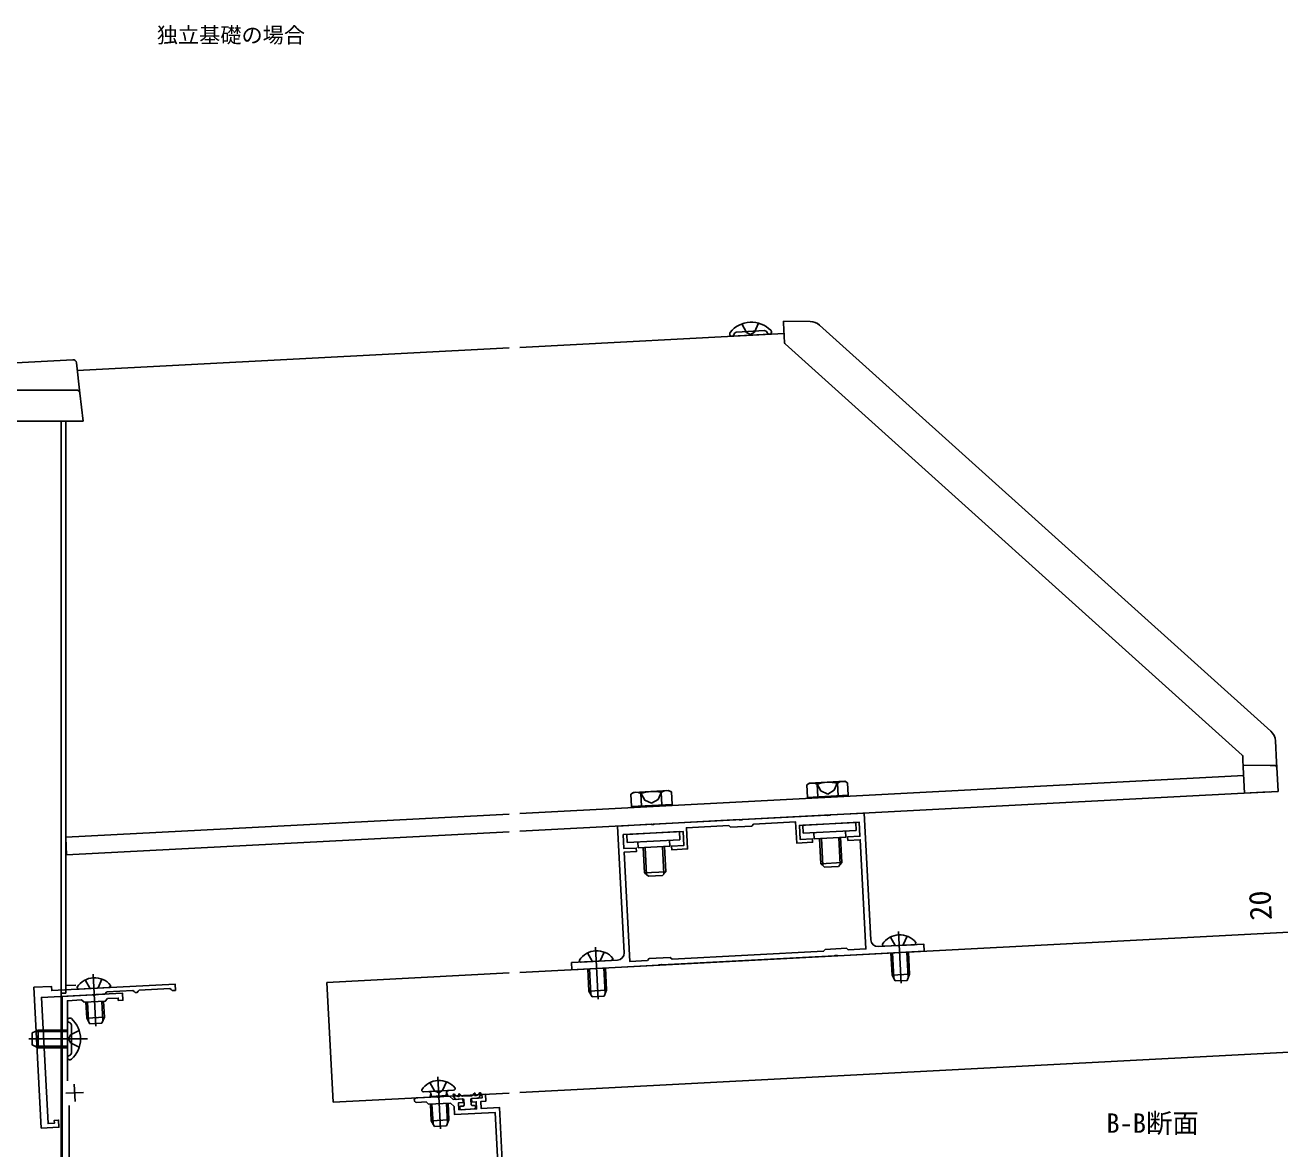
# Model space of a CAD drawing. Units: millimetres, scale not verified. Extents: x -8750 to 8750, y -12999 to 12940.
# Drawn here: x -2896 to 4216, y -6584 to -211 of the extents above; entities that cross this region are included whole.
import ezdxf
from ezdxf.enums import TextEntityAlignment as Align

# ---------------------------------------------------------------- set-up
doc = ezdxf.new("R2010")
doc.units = ezdxf.units.MM
doc.header["$LTSCALE"] = 70
for name, color, linetype in [('0-2_USER1', 3, 'Continuous'), ('0-3_YKK_11', 7, 'Continuous'), ('0-5_YKK_12', 2, 'Continuous'), ('0-6_YKK_13', 4, 'Continuous'), ('0-8_YKK_D', 6, 'Continuous')]:
    doc.layers.add(name, color=color, linetype=linetype)
doc.styles.add('ＭＳ ゴシック', font='')
doc.styles.get('ＭＳ ゴシック').set_extended_font_data('MS Gothic')

msp = doc.modelspace()

# ---------------------------------------------------------------- linework, layer by layer
at = {"layer": '0-3_YKK_11'}
for p, q in [((-2617.53, -6216.37), (-2612.29, -6316.23)), ((-2664.84, -6268.92), (-2564.98, -6263.69))]:
    msp.add_line(p, q, dxfattribs=at)
for points in [[(498.95, -5472.25), (461.27, -4753.23), (651.84, -4743.25), (655.63, -4745.45), (666.61, -4744.88), (670.15, -4742.29), (1151.16, -4717.08), (1154.94, -4719.28), (1165.93, -4718.71), (1169.46, -4716.12), (1650.47, -4690.91), (1654.26, -4693.12), (1665.24, -4692.54), (1668.78, -4689.95), (1859.35, -4679.96), (1897.03, -5398.98)], [(1939.07, -5436.83), (2198.71, -5423.22), (2200.81, -5463.17), (1710.65, -5488.86), (1706.86, -5486.65), (1695.88, -5487.23), (1692.34, -5489.81)], [(1692.34, -5489.81), (712.02, -5541.19), (708.23, -5538.99), (697.25, -5539.56), (693.71, -5542.15), (203.55, -5567.84), (201.45, -5527.89), (461.1, -5514.29)], [(-2685.99, -6820.78), (-2685.99, -5719.27), (-2513.04, -5710.21), (-2509.25, -5712.41), (-2498.27, -5711.84), (-2494.74, -5709.25), (-2344.11, -5701.36), (-2342.01, -5741.3), (-2367.98, -5742.66), (-2368.71, -5728.68), (-2428.63, -5731.82), (-2441.88, -5746.53), (-2561.71, -5752.82), (-2576.43, -5739.57), (-2655.99, -5743.74), (-2655.99, -6199.15)], [(-2020.08, -6759.85), (-216.74, -6665.34), (-231.81, -6377.73), (-461.5, -6389.77), (-463.87, -6344.6), (-485.69, -6324.95), (-608.76, -6331.4), (-623.47, -6318.15), (-676.4, -6320.92)], [(-677.76, -6294.96), (-560.08, -6288.79), (-556.3, -6291), (-545.31, -6290.42), (-541.78, -6287.83), (-491.01, -6285.17), (-469.99, -6304.1), (-415.07, -6301.22), (-414.02, -6321.19), (-438.99, -6322.5), (-436.89, -6362.45), (-337.03, -6357.21), (-339.13, -6317.27), (-364.09, -6318.58), (-365.14, -6298.6), (-306.22, -6295.52), (-307.27, -6275.54), (-287.29, -6274.5), (-285.2, -6314.44), (-313.16, -6315.91), (-311.07, -6355.85), (-207.21, -6350.41), (-189.42, -6689.94)], [(-2645.99, -6337.24), (-2645.99, -6778.63), (-2289.68, -6759.96)]]:
    msp.add_lwpolyline(points, dxfattribs=at)
for points in [[(771.2, -5508.05), (1630.02, -5463.04), (1639.48, -5452.53), (1759.32, -5446.25), (1769.83, -5455.71), (1869.69, -5450.48), (1837.24, -4831.33), (1767.34, -4834.99), (1766.29, -4815.02), (1836.19, -4811.36), (1832.01, -4731.47), (1492.47, -4749.26), (1496.66, -4829.15), (1566.56, -4825.49), (1567.61, -4845.46), (1477.73, -4850.17), (1471.45, -4730.33), (1231.78, -4742.89), (1222.32, -4753.4), (1102.48, -4759.68), (1091.98, -4750.22), (852.3, -4762.78), (858.58, -4882.62), (768.71, -4887.33), (767.66, -4867.36), (837.57, -4863.69), (833.38, -4783.8), (493.84, -4801.6), (498.03, -4881.49), (567.94, -4877.82), (568.98, -4897.8), (499.08, -4901.46), (531.53, -5520.61), (631.39, -5515.38), (640.85, -5504.87), (760.69, -5498.59)], [(-2804.69, -6466.51), (-2846.56, -5667.61), (-2746.7, -5662.37), (-2745.44, -5686.34), (-2046.4, -5649.7), (-2044.52, -5685.66), (-2062.49, -5686.6), (-2068.8, -5680.92), (-2075.11, -5675.24), (-2248.87, -5684.35), (-2254.54, -5690.65), (-2260.22, -5696.96), (-2272.21, -5697.59), (-2278.51, -5691.91), (-2284.82, -5686.23), (-2432.61, -5693.98), (-2443.97, -5706.59), (-2803.48, -5725.43), (-2766, -6440.45), (-2730.05, -6438.57), (-2730.89, -6422.59), (-2706.92, -6421.33), (-2704.83, -6461.28)]]:
    msp.add_lwpolyline(points, close=True, dxfattribs=at)
for centre, radius, start, end in [((1936.98, -5396.88), 40, 183.00001, 272.99999), ((459.01, -5474.34), 40, 273.00001, 2.99999), ((-677.08, -6307.94), 13, 92.99999, 273.00001)]:
    msp.add_arc(centre, radius, start, end, dxfattribs=at)
at = {"layer": '0-5_YKK_12'}
for p, q in [((-91.93, -2038.47), (1406.37, -1959.94)), ((-2600.47, -2169.93), (-151.93, -2041.61)), ((-2692.03, -12567.37), (-2692.03, -2457.36)), ((-2666.03, -5700.79), (-2666.03, -2457.36)), ((-91.93, -4682.09), (4011.16, -4467.06)), ((-91.93, -4782.23), (4156.2, -4559.59)), ((-2666.03, -4816.99), (-151.93, -4685.23)), ((-2660.84, -4916.86), (-2666.03, -4817.82)), ((-2660.84, -4916.86), (-151.93, -4785.37)), ((-91.93, -5583.32), (4340.29, -5351.04)), ((-1185.7, -5640.65), (-151.93, -5586.47)), ((-2666.03, -5658.15), (-2609.64, -5655.19)), ((-1185.7, -5640.65), (-1150.11, -6319.71)), ((-2692.03, -5700.79), (-2666.03, -5700.79)), ((-91.93, -6264.26), (4340.29, -6031.97)), ((-1150.11, -6319.71), (-151.93, -6267.4)), ((-2692.03, -6460.61), (-2685.99, -6460.29))]:
    msp.add_line(p, q, dxfattribs=at)
at = {"layer": '0-6_YKK_13'}
for p, q in [((1165.78, -1905.95), (1192.86, -1953.81)), ((1260.52, -1900.98), (1238.6, -1951.41)), ((1402.72, -1890.16), (1554.7, -1891.49)), ((1403.21, -1899.51), (1402.72, -1890.16)), ((1403.21, -1899.51), (1409.1, -2012)), ((1607.53, -1912.03), (4164.72, -4214.53)), ((1098.23, -1965.17), (1098.02, -1961.21)), ((1109.69, -1975.49), (1323.58, -1964.28)), ((1111.76, -1975.38), (1118.77, -1975.02)), ((1122.32, -1963.34), (1120.8, -1968.32)), ((1136.79, -1952.04), (1294.18, -1943.79)), ((1216.37, -1964.77), (1192.86, -1953.81)), ((1216.37, -1964.77), (1238.6, -1951.41)), ((1309.75, -1953.52), (1311.78, -1958.31)), ((1333.9, -1952.82), (1333.69, -1948.86)), ((1412.4, -2018.91), (4002.13, -4350.71)), ((-5871.04, -2279.2), (-2626.3, -2109.13)), ((-2605.38, -2126.84), (-2585.85, -2298.31)), ((-6515.88, -2280.57), (-2605.72, -2280.57)), ((-2585.85, -2298.31), (-2585.79, -2298.83)), ((-2585.79, -2298.83), (-2567.72, -2457.36)), ((-2577.75, -2457.36), (-6527.29, -2457.36)), ((-2567.72, -2457.36), (-2577.75, -2457.36)), ((4191.08, -4269.8), (4197.46, -4391.5)), ((4005.42, -4357.62), (4007.11, -4389.79)), ((4008.09, -4408.5), (4007.11, -4389.79)), ((4008.09, -4408.5), (4160.81, -4409.83)), ((4008.61, -4418.47), (4008.09, -4408.5)), ((4160.81, -4409.83), (4189.03, -4410.08)), ((4197.46, -4391.5), (4198.93, -4419.55)), ((4008.61, -4418.47), (4016.39, -4566.92)), ((751.12, -4551.79), (551.4, -4562.26)), ((751.12, -4551.79), (767.04, -4559.9)), ((1550.03, -4509.92), (1535.05, -4519.65)), ((1535.05, -4519.65), (1538.76, -4590.62)), ((1749.75, -4499.45), (1550.03, -4509.92)), ((1592.7, -4516.63), (1596.42, -4587.6)), ((1708.01, -4510.58), (1711.73, -4581.56)), ((1749.75, -4499.45), (1765.67, -4507.56)), ((1765.67, -4507.56), (1769.39, -4578.53)), ((551.4, -4562.26), (536.42, -4571.98)), ((536.42, -4571.98), (540.14, -4642.96)), ((594.07, -4568.96), (597.79, -4639.93)), ((709.38, -4562.92), (713.1, -4633.89)), ((767.04, -4559.9), (770.76, -4630.87)), ((1769.39, -4578.53), (1538.76, -4590.62)), ((1540.23, -4590.54), (1540.55, -4596.53)), ((1768.23, -4584.6), (1767.92, -4578.61)), ((4016.39, -4566.92), (4168.62, -4558.94)), ((770.76, -4630.87), (540.14, -4642.96)), ((541.6, -4642.88), (541.92, -4648.87)), ((769.6, -4636.94), (769.29, -4630.95)), ((1812.04, -4732.51), (1512.45, -4748.21)), ((1512.45, -4748.21), (1514.85, -4794.15)), ((1812.04, -4732.51), (1814.44, -4778.45)), ((813.41, -4784.85), (513.82, -4800.55)), ((513.82, -4800.55), (516.22, -4846.49)), ((815.81, -4830.79), (516.22, -4846.49)), ((755.9, -4833.93), (757.67, -4867.88)), ((813.41, -4784.85), (815.81, -4830.79)), ((1814.44, -4778.45), (1514.85, -4794.15)), ((1574.77, -4791.01), (1576.55, -4824.96)), ((1756.3, -4815.54), (1576.55, -4824.96)), ((1606.51, -4823.39), (1614.05, -4967.2)), ((1625.4, -4977.42), (1617.3, -4822.83)), ((1723.66, -4972.27), (1715.56, -4817.68)), ((1733.88, -4960.92), (1726.35, -4817.11)), ((1754.52, -4781.59), (1756.3, -4815.54)), ((576.14, -4843.35), (577.92, -4877.3)), ((757.67, -4867.88), (577.92, -4877.3)), ((607.88, -4875.73), (615.42, -5019.53)), ((626.77, -5029.75), (618.67, -4875.16)), ((725.03, -5024.6), (716.93, -4870.01)), ((735.25, -5013.25), (727.72, -4869.45)), ((1733.88, -4960.92), (1614.05, -4967.2)), ((1614.05, -4967.2), (1635.07, -4986.12)), ((1733.88, -4960.92), (1714.96, -4981.94)), ((735.25, -5013.25), (615.42, -5019.53)), ((615.42, -5019.53), (636.44, -5038.46)), ((636.44, -5038.46), (716.33, -5034.27)), ((735.25, -5013.25), (716.33, -5034.27)), ((1635.07, -4986.12), (1714.96, -4981.94)), ((2009.34, -5382.84), (2035.94, -5429.85)), ((2054.72, -5350.66), (2070.11, -5644.24)), ((2103.21, -5377.92), (2081.68, -5427.45)), ((291.7, -5472.86), (318.3, -5519.87)), ((337.08, -5440.68), (352.46, -5734.26)), ((385.57, -5467.94), (364.03, -5517.47)), ((1963.41, -5423.54), (1963.51, -5425.53)), ((1974.02, -5435), (2143.79, -5426.1)), ((2011.07, -5473.11), (2017.66, -5598.94)), ((2019.72, -5472.66), (2027.27, -5616.86)), ((2039.6, -5431.56), (2035.94, -5429.85)), ((2078.21, -5429.54), (2081.68, -5427.45)), ((2102.28, -5468.33), (2109.84, -5612.54)), ((2110.93, -5467.88), (2117.53, -5593.7)), ((2153.15, -5413.6), (2153.25, -5415.59)), ((245.77, -5513.56), (245.87, -5515.55)), ((256.38, -5525.02), (426.15, -5516.12)), ((321.96, -5521.58), (318.3, -5519.87)), ((360.57, -5519.56), (364.03, -5517.47)), ((435.51, -5503.62), (435.61, -5505.61)), ((-2509.94, -5593.89), (-2494.55, -5887.47)), ((293.43, -5563.13), (300.02, -5688.96)), ((302.07, -5562.68), (309.63, -5706.88)), ((384.64, -5558.35), (392.2, -5702.55)), ((393.29, -5557.9), (399.88, -5683.72)), ((2117.53, -5593.7), (2017.66, -5598.94)), ((2035.42, -5632.05), (2017.66, -5598.94)), ((2117.53, -5593.7), (2103.33, -5628.5)), ((-2601.25, -5666.77), (-2601.14, -5668.76)), ((-2590.63, -5678.23), (-2420.87, -5669.33)), ((-2555.31, -5626.07), (-2528.72, -5673.08)), ((-2525.05, -5674.79), (-2528.72, -5673.08)), ((-2486.45, -5672.77), (-2482.98, -5670.68)), ((-2461.44, -5621.15), (-2482.98, -5670.68)), ((-2411.51, -5656.83), (-2411.4, -5658.82)), ((399.88, -5683.72), (300.02, -5688.96)), ((317.78, -5722.07), (300.02, -5688.96)), ((399.88, -5683.72), (385.68, -5718.51)), ((2103.33, -5628.5), (2035.42, -5632.05)), ((-2551.7, -5752.29), (-2546.99, -5842.17)), ((-2543.06, -5751.84), (-2537.38, -5860.09)), ((-2460.49, -5747.51), (-2454.82, -5855.76)), ((-2451.84, -5747.06), (-2447.13, -5836.93)), ((385.68, -5718.51), (317.78, -5722.07)), ((-2655.99, -5853.69), (-2655.99, -6067.88)), ((-2655.99, -5855.77), (-2655.99, -5862.78)), ((-2644.52, -5866.94), (-2649.41, -5865.16)), ((-2645.09, -5842.78), (-2641.12, -5842.78)), ((-2633.99, -5881.98), (-2633.99, -6039.59)), ((-2447.13, -5836.93), (-2546.99, -5842.17)), ((-2529.24, -5875.28), (-2546.99, -5842.17)), ((-2461.33, -5871.72), (-2529.24, -5875.28)), ((-2447.13, -5836.93), (-2461.33, -5871.72)), ((-2541.99, -5960.78), (-2875.99, -5960.78)), ((-2855.99, -5926.78), (-2821.99, -5910.78)), ((-2655.99, -5919.44), (-2840.39, -5919.44)), ((-2821.99, -6010.78), (-2821.99, -5910.78)), ((-2655.99, -5910.78), (-2821.99, -5910.78)), ((-2650.86, -5960.78), (-2638.69, -5937.88)), ((-2650.86, -5960.78), (-2638.69, -5983.68)), ((-2589.48, -5913.35), (-2638.69, -5937.88)), ((-2655.99, -6002.12), (-2840.39, -6002.12)), ((-2655.99, -6010.78), (-2821.99, -6010.78)), ((-2589.48, -6008.22), (-2638.69, -5983.68)), ((-2644.52, -6054.62), (-2649.41, -6056.4)), ((-2645.09, -6078.78), (-2641.12, -6078.78)), ((-556.58, -6176.46), (-541.2, -6470.04)), ((-647.89, -6249.34), (-647.79, -6251.33)), ((-637.28, -6260.79), (-467.51, -6251.9)), ((-601.96, -6208.64), (-575.36, -6255.65)), ((-551.86, -6266.61), (-575.36, -6255.65)), ((-551.86, -6266.61), (-529.63, -6253.25)), ((-508.09, -6203.72), (-529.63, -6253.25)), ((-458.15, -6239.4), (-458.05, -6241.39)), ((-600.86, -6286.92), (-597.17, -6274.81)), ((-501, -6281.69), (-600.86, -6286.92)), ((-600.86, -6286.92), (-600.65, -6290.92)), ((-592.21, -6286.47), (-597.04, -6268.24)), ((-592.21, -6286.47), (-592.01, -6290.47)), ((-509.65, -6282.14), (-506.75, -6263.51)), ((-509.65, -6282.14), (-509.44, -6286.14)), ((-507.34, -6326.08), (-501.46, -6438.33)), ((-501, -6281.69), (-505.94, -6270.03)), ((-501, -6281.69), (-500.79, -6285.69)), ((-498.7, -6325.63), (-493.78, -6419.5)), ((-458.97, -6300.52), (-470.29, -6283.09)), ((-416.07, -6301.27), (-453.62, -6303.24)), ((-441.81, -6286.6), (-435.61, -6286.27)), ((-434.25, -6282.91), (-437.94, -6278.96)), ((-424.08, -6282.09), (-432.09, -6273.5)), ((-416.24, -6285.26), (-365.64, -6282.61)), ((-408.3, -6334.91), (-409.76, -6306.95)), ((-368.35, -6332.82), (-369.82, -6304.86)), ((-364.14, -6298.55), (-326.58, -6296.58)), ((-358.18, -6278.64), (-351.11, -6269.26)), ((-347.97, -6278.39), (-344.72, -6274.07)), ((-340.08, -6281.27), (-346.27, -6281.59)), ((-321.55, -6293.31), (-312.12, -6274.8)), ((-598.56, -6330.86), (-593.64, -6424.73)), ((-589.91, -6330.41), (-584.03, -6442.66)), ((-431.22, -6356.14), (-431.64, -6348.15)), ((-425.96, -6341.85), (-413.97, -6341.22)), ((-349.02, -6357.84), (-424.91, -6361.82)), ((-350.06, -6337.87), (-362.05, -6338.5)), ((-343.34, -6351.53), (-343.76, -6343.55)), ((-493.78, -6419.5), (-593.64, -6424.73)), ((-575.88, -6457.85), (-593.64, -6424.73)), ((-507.98, -6454.29), (-575.88, -6457.85)), ((-493.78, -6419.5), (-507.98, -6454.29))]:
    msp.add_line(p, q, dxfattribs=at)
for points in [[(4198.93, -4419.55), (4206.13, -4556.97), (4168.62, -4558.94)], [(1588.97, -4507.83), (1614.41, -4553.72), (1653.41, -4571.9)], [(1710.8, -4501.44), (1690.3, -4549.74), (1653.41, -4571.9)], [(590.34, -4560.16), (615.78, -4606.05), (654.78, -4624.24)], [(712.17, -4553.78), (691.67, -4602.08), (654.78, -4624.24)], [(-2821.99, -6010.78), (-2855.99, -5994.78), (-2855.99, -5926.78)]]:
    msp.add_lwpolyline(points, dxfattribs=at)
for centre, radius, start, end in [((1220.82, -2049.78), 154, 44.56083, 141.43917), ((1554, -1971.48), 80, 48, 89.5), ((1109, -1960.64), 11, 141.43917, 183), ((1109.12, -1964.6), 10.9, 183, 273), ((1111.24, -1965.4), 10, 273, 343), ((1137.62, -1968.02), 16, 93, 163), ((1295.02, -1959.77), 16, 23, 93), ((1320.98, -1954.4), 10, 203, 273), ((1323.01, -1953.39), 10.9, 273, 3), ((1322.71, -1949.44), 11, 3, 44.56083), ((1419.09, -2011.48), 10, 183, 228), ((-2625.25, -2129.1), 20, 6.5, 93.00032), ((-2605.72, -2300.57), 20, 6.5, 90), ((4111.19, -4273.98), 80, 3, 48), ((3995.43, -4358.15), 10, 3, 48), ((4188.94, -4420.08), 10, 3, 89.5), ((1566.08, -4560.27), 51.12, 58.61708, 127.38292), ((1659.89, -4695.5), 191.07, 75.41276, 110.58724), ((1739.05, -4551.2), 51.12, 58.61708, 127.38292), ((567.45, -4612.6), 51.12, 58.61708, 127.38292), ((661.26, -4747.84), 191.07, 75.41276, 110.58724), ((740.42, -4603.54), 51.12, 58.61708, 127.38292), ((2061.94, -5488.47), 118, 39.38156, 146.61844), ((344.3, -5578.49), 118, 39.38156, 146.61844), ((1973.5, -5425.01), 10, 183, 273), ((2143.27, -5416.11), 10, 273, 3), ((255.86, -5515.03), 10, 183, 273), ((425.62, -5506.13), 10, 273, 3), ((-2502.71, -5731.7), 118, 39.38156, 146.61844), ((-2591.16, -5668.24), 10, 183, 273), ((-2421.39, -5659.34), 10, 273, 3), ((-2645.09, -5853.69), 10.9, 90, 180), ((-2645.99, -5855.77), 10, 180, 250), ((-2649.99, -5881.98), 16, 0, 70), ((-2641.12, -5853.78), 11, 48.43917, 90), ((-2735.99, -5960.78), 154, 311.56083, 48.43917), ((-2649.99, -6039.59), 16, 290, 0), ((-2645.09, -6067.88), 10.9, 180, 270), ((-2645.99, -6065.8), 10, 110, 180), ((-2641.12, -6067.78), 11, 270, 311.56083), ((-549.36, -6314.27), 118, 39.38156, 146.61844), ((-637.8, -6250.81), 10, 183, 273), ((-494.89, -6265.35), 12, 93, 202.96957), ((-468.04, -6241.91), 10, 273, 3), ((-608.64, -6271.31), 12, 343.03043, 93), ((-465.26, -6279.82), 6, 30.48643, 213), ((-442.85, -6266.63), 20, 210.48643, 273), ((-453.94, -6297.25), 6, 213, 273), ((-435.02, -6276.23), 4, 43, 223), ((-435.72, -6284.28), 2, 273, 43), ((-416.77, -6275.27), 10, 223, 273), ((-415.75, -6307.26), 6, 3, 93), ((-363.83, -6304.54), 6, 93, 183), ((-366.16, -6272.62), 10, 273, 323), ((-347.91, -6271.66), 4, 323, 143), ((-346.37, -6279.6), 2, 143, 273), ((-341.12, -6261.3), 20, 273, 335.51357), ((-326.9, -6290.59), 6, 273, 333), ((-317.46, -6272.07), 6, 333, 155.51357), ((-425.64, -6347.84), 6, 93, 183), ((-425.23, -6355.83), 6, 183, 273), ((-414.29, -6335.23), 6, 273, 3), ((-362.36, -6332.5), 6, 183, 273), ((-349.75, -6343.86), 6, 3, 93), ((-349.33, -6351.85), 6, 273, 3)]:
    msp.add_arc(centre, radius, start, end, dxfattribs=at)

# ---------------------------------------------------------------- texts
at = {"layer": '0-2_USER1', "style": 'ＭＳ ゴシック'}
for s, height, p in [('独立基礎の場合', 87.98, (-2149.61, -337.96)), ('B-B断面', 110, (3232.77, -6526.1))]:
    msp.add_text(s, height=height, dxfattribs=at).set_placement(p, align=Align.BOTTOM_LEFT)
at = {"layer": '0-8_YKK_D', "style": 'ＭＳ ゴシック'}
msp.add_text('20', height=124.6, rotation=93, dxfattribs=at).set_placement((4208.8, -5283.4), align=Align.BOTTOM_LEFT)

doc.saveas('drawing.dxf')
